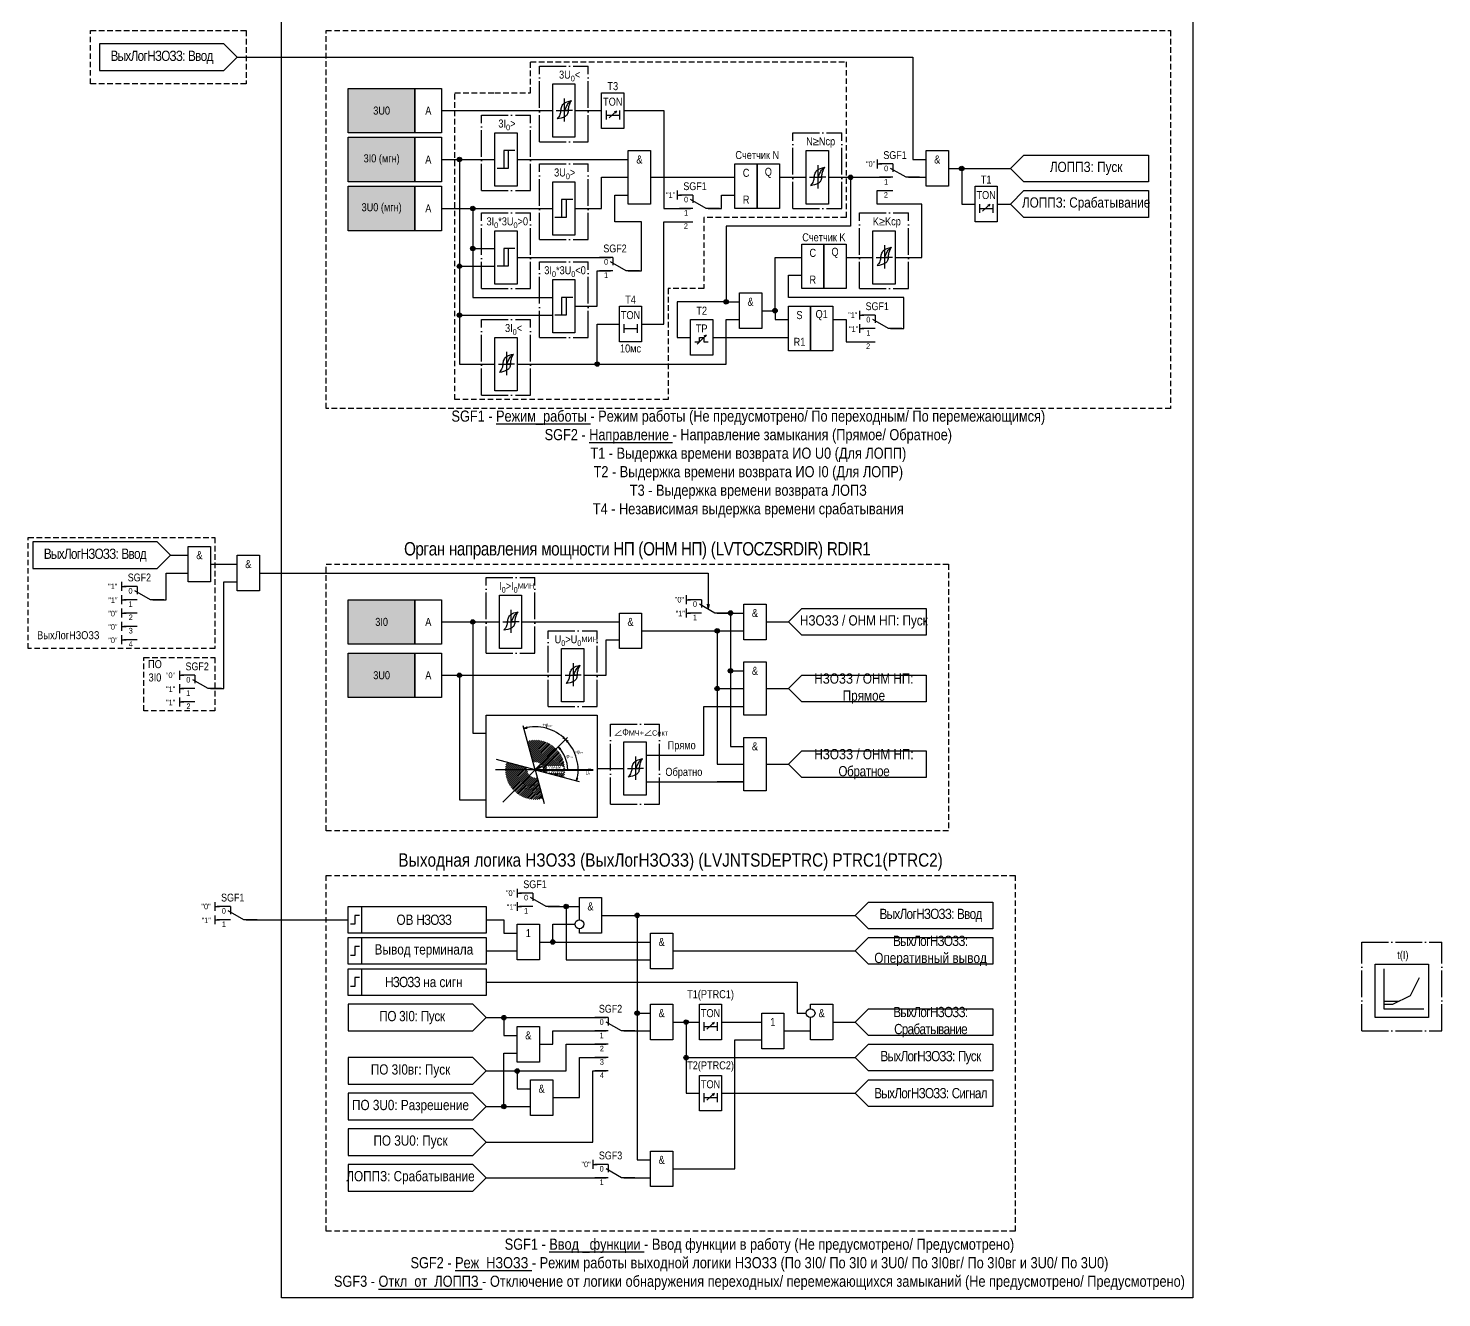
# Model space of a CAD drawing. Header units: millimetres. Extents: x -57 to 1465, y 0 to 506.
# Drawn here: x -57 to 261, y 0 to 285.5 of the extents above; entities that cross this region are included whole.
import ezdxf
from ezdxf.enums import TextEntityAlignment as Align

# ---------------------------------------------------------------- set-up
doc = ezdxf.new("R2010")
doc.units = ezdxf.units.MM
doc.linetypes.add('ACAD_ISO04W100', pattern=[30, 24, -3, 0, -3])
doc.linetypes.add('штриховая2', pattern=[0.375, 0.25, -0.125])
doc.layers.add('TEXT', color=7, linetype='Continuous', lineweight=25)
doc.layers.add('Основная', color=7, linetype='Continuous')
doc.styles.add('1.8_Gost_RD', font='ARIALN.TTF', dxfattribs={"height": 1.8})
doc.styles.add('2.5_Gost_RD', font='ARIALN.TTF', dxfattribs={"height": 2.5})
doc.styles.add('3.5_Gost_RD', font='ARIALN.TTF', dxfattribs={"height": 3.5})
doc.styles.add('5.0_Gost_RD', font='ARIALN.TTF', dxfattribs={"height": 5})
doc.styles.add('Вывод', font='ARIALN.TTF', dxfattribs={"height": 2.5})
doc.styles.add('Компонент', font='ARIALN.TTF', dxfattribs={"height": 3.5})

# ---------------------------------------------------------------- blocks, each defined once
blk = doc.blocks.new('*U94')
at = {"layer": 'Основная', "linetype": 'ACAD_ISO04W100', "ltscale": 0.25}
for p, q in [((0, 0), (11, 0)), ((0, -17), (0, 0)), ((11, -17), (11, 0)), ((0, -17), (11, -17))]:
    blk.add_line(p, q, dxfattribs=at)
at = {"layer": 'Основная', "style": 'Компонент'}
blk.add_attdef('ОУ', text='', height=3.5, dxfattribs=at).set_placement((11, 0), align=Align.MIDDLE_CENTER)
blk = doc.blocks.new('Точка')
at = {"ltscale": 100}
h = blk.add_hatch(color=256, dxfattribs=at)
h.dxf.hatch_style = 1
edge = h.paths.add_edge_path()
edge.add_arc((0, 0), 0.5, 0, 360)
blk.add_circle((0, 0), 0.5, dxfattribs=at)
blk = doc.blocks.new('*U71')
at = {"layer": 'Основная', "linetype": 'ACAD_ISO04W100', "ltscale": 0.25}
for p, q in [((0, 0), (11, 0)), ((0, -18), (0, 0)), ((11, -18), (11, 0)), ((0, -18), (11, -18))]:
    blk.add_line(p, q, dxfattribs=at)
at = {"layer": 'Основная', "style": 'Компонент'}
blk.add_attdef('ОУ', text='', height=3.5, dxfattribs=at).set_placement((11, 0), align=Align.MIDDLE_CENTER)
blk = doc.blocks.new('*U81')
at = {"layer": 'Основная', "color": 0}
blk.add_line((0, 0), (7, 4), dxfattribs=at)
at = {"layer": 'Основная', "ltscale": 0.35}
blk.add_line((6, 6), (6, 2.5), dxfattribs=at)
blk = doc.blocks.new('*U92')
at = {"layer": 'Основная', "color": 0}
for p, q in [((-3, 6), (-9, 6)), ((-3, 0), (-9, 0)), ((9, 0), (3, 0))]:
    blk.add_line(p, q, dxfattribs=at)
at = {"layer": 'Основная', "ltscale": 0.25, "xscale": -1}
blk.add_blockref('*U81', (3, 0), dxfattribs=at)
at = {"layer": 'Основная'}
for tag, height, style, p in [('В1', 2.5, 'Вывод', (-13, 6)), ('ОУ', 3.5, 'Компонент', (-2, 10)), ('В2', 2.5, 'Вывод', (-6, 4)), ('В3', 2.5, 'Вывод', (-6, -2))]:
    blk.add_attdef(tag, text='', height=height, dxfattribs=dict(at, style=style)).set_placement(p, align=Align.MIDDLE_CENTER)
blk = doc.blocks.new('*U83')
at = {"layer": 'Основная', "color": 0}
for p, q in [((-3, 6), (-9, 6)), ((-3, 0), (-9, 0)), ((9, 0), (3, 0))]:
    blk.add_line(p, q, dxfattribs=at)
at = {"layer": 'Основная', "ltscale": 0.25, "xscale": -1}
blk.add_blockref('*U81', (3, 0), dxfattribs=at)
at = {"layer": 'Основная'}
for tag, height, style, p in [('В1', 2.5, 'Вывод', (-14, 6)), ('ОУ', 3.5, 'Компонент', (-2, 10)), ('В2', 2.5, 'Вывод', (-6, 4)), ('В3', 2.5, 'Вывод', (-6, -2))]:
    blk.add_attdef(tag, text='', height=height, dxfattribs=dict(at, style=style)).set_placement(p, align=Align.MIDDLE_CENTER)
blk = doc.blocks.new('*U96')
at = {"layer": 'Основная', "linetype": 'ACAD_ISO04W100', "ltscale": 0.25}
for p, q in [((0, 0), (18, 0)), ((0, -20), (0, 0)), ((18, -20), (18, 0)), ((0, -20), (18, -20))]:
    blk.add_line(p, q, dxfattribs=at)
at = {"layer": 'Основная', "style": 'Компонент'}
blk.add_attdef('ОУ', text='', height=3.5, dxfattribs=at).set_placement((18, 0), align=Align.MIDDLE_CENTER)

msp = doc.modelspace()

# ---------------------------------------------------------------- hatches: boundary and pattern name
at = {"ltscale": 100, "true_color": 0xf7941d}
h = msp.add_hatch(color=30, dxfattribs=at)
h.dxf.hatch_style = 1
h.paths.add_polyline_path([(15, 272), (30, 272), (30, 262), (15, 262)])
h = msp.add_hatch(color=30, dxfattribs=at)
h.dxf.hatch_style = 1
h.paths.add_polyline_path([(15, 261), (30, 261), (30, 251), (15, 251)])
h = msp.add_hatch(color=30, dxfattribs=at)
h.dxf.hatch_style = 1
h.paths.add_polyline_path([(15, 250), (30, 250), (30, 240), (15, 240)])
h = msp.add_hatch(color=30, dxfattribs=at)
h.dxf.hatch_style = 1
h.paths.add_polyline_path([(15, 157), (30, 157), (30, 147), (15, 147)])
h = msp.add_hatch(color=30, dxfattribs=at)
h.dxf.hatch_style = 1
h.paths.add_polyline_path([(15, 145), (30, 145), (30, 135), (15, 135)])
at = {"ltscale": 100}
h = msp.add_hatch(color=256, dxfattribs=at)
h.dxf.hatch_style = 1
h.paths.add_polyline_path([(54.5257, 128.0776), (55.2267, 128.1181, -0.30517304), (55.1188, 128.2178)])
h.paths.add_polyline_path([(54.5257, 128.0776), (55.1188, 128.2178, -0.30517304), (55.1706, 128.3554)])
h = msp.add_hatch(dxfattribs=at)
h.set_pattern_fill('ANSI31', color=256, scale=0.1)
h.set_pattern_definition([(45, (-194.7705, 197.0334), (-0.2245064, 0.2245064), [])])
h.paths.add_polyline_path([(55.2996, 125.1895), (56.5728, 120.4379, -0.49314543), (58.7941, 118.7334, -0.06554346), (58.734, 118.2767), (63.4856, 117.0035, 0.06554346), (63.7134, 118.7334, 0.49314543)])
h.paths.add_polyline_path([(58.9777, 120.5367), (60.0036, 120.5367), (60.0036, 119.5951), (58.9777, 119.5951)], flags=0)
h.paths.add_polyline_path([(60.8933, 122.2001), (61.5109, 122.2001), (61.5109, 121.1853), (60.8933, 121.1853)], flags=0)
h.paths.add_polyline_path([(59.7, 119.5323), (63.3952, 119.5323), (63.3952, 118.0677), (59.7, 118.0677)], flags=16)
h.paths.add_polyline_path([(55.2649, 118.7334, -0.06554346), (55.325, 119.1901), (50.5734, 120.4633, 0.06554346), (50.3456, 118.7334, 0.49314543), (58.7594, 112.2773), (57.4862, 117.0289, -0.49314543)])
h.paths.add_polyline_path([(53.8314, 115.7373), (57.4999, 115.7373), (57.4999, 114.1043), (53.8314, 114.1043)], flags=0)
h.paths.add_polyline_path([(58.8606, 119.3071), (60.0867, 119.3071), (60.0867, 120.8226), (58.8606, 120.8226)], flags=24)
h.paths.add_polyline_path([(59.6168, 117.8689), (63.3607, 117.8689), (63.3607, 119.7432), (59.6168, 119.7432)], flags=25)
h.paths.add_polyline_path([(60.7993, 120.9732), (61.5724, 120.9732), (61.5724, 122.4887), (60.7993, 122.4887)], flags=24)
h.paths.add_polyline_path([(53.7813, 114.0079), (57.5252, 114.0079), (57.5252, 115.8822), (53.7813, 115.8822)], flags=24)
h = msp.add_hatch(color=256, dxfattribs=at)
h.dxf.hatch_style = 1
h.paths.add_polyline_path([(63.8699, 125.5738), (63.4519, 126.138, -0.30517304), (63.4276, 125.9931)])
h.paths.add_polyline_path([(63.8699, 125.5738), (63.4276, 125.9931, -0.30517304), (63.2842, 125.961)])
h = msp.add_hatch(color=256, dxfattribs=at)
h.dxf.hatch_style = 1
h.paths.add_polyline_path([(63.8699, 125.5738), (64.2549, 124.9867, -0.30517304), (64.2875, 125.13)])
h.paths.add_polyline_path([(63.8699, 125.5738), (64.2875, 125.13, -0.30517304), (64.4325, 125.1538)])
h = msp.add_hatch(color=256, dxfattribs=at)
h.dxf.hatch_style = 1
h.paths.add_polyline_path([(60.6357, 122.3397), (59.7736, 121.7359, -0.30517304), (59.9898, 121.6937)])
h.paths.add_polyline_path([(60.6357, 122.3397), (59.9898, 121.6937, -0.30517304), (60.032, 121.4775)])
h = msp.add_hatch(color=256, dxfattribs=at)
h.dxf.hatch_style = 1
h.paths.add_polyline_path([(62.2178, 123.9217), (62.5955, 123.3298, -0.30517304), (62.6298, 123.4727)])
h.paths.add_polyline_path([(62.2178, 123.9217), (62.6298, 123.4727, -0.30517304), (62.7751, 123.4947)])
h = msp.add_hatch(color=256, dxfattribs=at)
h.dxf.hatch_style = 1
h.paths.add_polyline_path([(58.6182, 119.5014), (58.0474, 119.0926, 0.30517304), (58.0687, 119.238)])
h.paths.add_polyline_path([(58.6182, 119.5014), (58.0687, 119.238, 0.30517304), (57.942, 119.3125)])
h = msp.add_hatch(color=256, dxfattribs=at)
h.dxf.hatch_style = 1
h.paths.add_polyline_path([(70.0859, 118.7334), (69.0494, 118.9162, -0.30517304), (69.1724, 118.7334)])
h.paths.add_polyline_path([(70.0859, 118.7334), (69.1724, 118.7334, -0.30517304), (69.0494, 118.5506)])
h = msp.add_hatch(color=256, dxfattribs=at)
h.dxf.hatch_style = 1
h.paths.add_polyline_path([(66.3737, 116.2296), (66.6518, 116.8744, -0.30517304), (66.5142, 116.8226)])
h.paths.add_polyline_path([(66.3737, 116.2296), (66.5142, 116.8226, -0.30517304), (66.4145, 116.9306)])

# ---------------------------------------------------------------- linework, layer by layer
for p, q in [((63.6, 269.72), (63.6, 264.52)), ((120.6, 254.72), (120.6, 249.52)), ((135.6, 236.72), (135.6, 231.52)), ((50.6, 212.72), (50.6, 207.52)), ((51.6, 154.72), (51.6, 149.52)), ((65.6, 142.72), (65.6, 137.52)), ((79.6, 121.72), (79.6, 116.52))]:
    msp.add_line(p, q)
at = {"color": 7, "ltscale": 100}
for p, q in [((61.7865, 267.0009), (63.6014, 267.0009)), ((62.8108, 267), (64.491, 267)), ((65.4163, 267.0028), (63.6014, 267.0009)), ((73.6716, 265.4146), (75.3426, 266.9005)), ((75.3426, 266.9005), (74.8206, 266.6777)), ((75.3426, 266.9005), (75.0758, 266.4341)), ((118.7865, 252.0009), (120.6014, 252.0009)), ((119.8108, 252), (121.491, 252)), ((122.4163, 252.0028), (120.6014, 252.0009)), ((157.6716, 244.4146), (159.3426, 245.9005)), ((159.3426, 245.9005), (158.8206, 245.6777)), ((159.3426, 245.9005), (159.0758, 245.4341)), ((133.7865, 234.0009), (135.6014, 234.0009)), ((134.8108, 234), (136.491, 234)), ((137.4163, 234.0028), (135.6014, 234.0009)), ((48.7865, 210.0009), (50.6014, 210.0009)), ((49.8108, 210), (51.491, 210)), ((52.4163, 210.0028), (50.6014, 210.0009)), ((49.7865, 152.0009), (51.6014, 152.0009)), ((50.8108, 152), (52.491, 152)), ((53.4163, 152.0028), (51.6014, 152.0009)), ((63.7865, 140.0009), (65.6014, 140.0009)), ((64.8108, 140), (66.491, 140)), ((67.4163, 140.0028), (65.6014, 140.0009)), ((77.7865, 119.0009), (79.6014, 119.0009)), ((78.8108, 119), (80.491, 119)), ((81.4163, 119.0028), (79.6014, 119.0009)), ((95.6716, 60.4146), (97.3426, 61.9005)), ((97.3426, 61.9005), (96.8206, 61.6777)), ((97.3426, 61.9005), (97.0758, 61.4341)), ((95.6716, 44.4146), (97.3426, 45.9005)), ((97.3426, 45.9005), (96.8206, 45.6777)), ((97.3426, 45.9005), (97.0758, 45.4341))]:
    msp.add_line(p, q, dxfattribs=at)
at = {"ltscale": 100}
for p, q in [((134, 256), (134, 254)), ((134, 255), (135, 255)), ((89, 249), (89, 247)), ((134.5, 249), (137.5, 249)), ((89, 248), (90, 248)), ((89.5, 242), (92.5, 242)), ((130, 222), (130, 220)), ((130, 221), (131, 221)), ((93.5, 214.5), (95.5, 216.5)), ((95.5, 216.5), (94.9915, 216.2478)), ((95.5, 216.5), (95.2602, 216.0192)), ((130, 219), (130, 217)), ((130, 218), (131, 218)), ((130.5, 215), (133.5, 215)), ((91, 158), (91, 156)), ((91, 157), (92, 157)), ((91, 155), (91, 153)), ((91, 154), (92, 154)), ((81, 150), (104, 150)), ((98, 150), (98, 120)), ((109, 152), (114, 152)), ((98, 137), (104, 137)), ((109, 137), (114, 137)), ((57.0295, 118.7334), (54.3708, 128.6557)), ((54.5257, 128.0776), (55.1706, 128.3554)), ((54.5257, 128.0776), (55.2267, 128.1181)), ((57.0295, 118.7334), (64.2931, 125.997)), ((63.8699, 125.5738), (63.2842, 125.961)), ((63.8699, 125.5738), (63.4519, 126.138)), ((63.8699, 125.5738), (64.4325, 125.1538)), ((63.8699, 125.5738), (64.2549, 124.9867)), ((57.0295, 118.7334), (48.3404, 121.0616)), ((60.6357, 122.3397), (59.7736, 121.7359)), ((60.6357, 122.3397), (60.032, 121.4775)), ((62.2178, 123.9217), (62.7751, 123.4947)), ((62.2178, 123.9217), (62.5955, 123.3298)), ((57.0295, 118.7334), (48.1295, 118.7334)), ((57.0295, 118.7334), (49.7659, 111.4698)), ((57.0295, 118.7334), (58.6182, 119.5014)), ((57.0295, 118.7334), (66.9518, 116.0747)), ((57.0295, 118.7334), (59.0533, 111.1805)), ((58.6182, 119.5014), (57.942, 119.3125)), ((58.6182, 119.5014), (58.0474, 119.0926)), ((70.0859, 118.7334), (69.0494, 118.9162)), ((70.0859, 118.7334), (69.0494, 118.5506)), ((98, 120), (104, 120)), ((109, 120), (114, 120)), ((66.3737, 116.2296), (66.4145, 116.9306)), ((66.3737, 116.2296), (66.6518, 116.8744)), ((53, 92), (53, 90)), ((53, 91), (54, 91)), ((53, 89), (53, 87)), ((53, 88), (54, 88)), ((88, 78), (129, 78)), ((73.5, 57), (70.5, 57)), ((73.5, 54), (70.5, 54)), ((73.5, 51), (70.5, 51)), ((70, 31), (70, 29)), ((70, 30), (71, 30)), ((77, 27), (83, 27))]:
    msp.add_line(p, q, dxfattribs=at)
at = {"color": 6, "ltscale": 100}
for p, q in [((-36, 161), (-36, 159)), ((-36, 160), (-35, 160)), ((-36, 158), (-36, 156)), ((-36, 157), (-35, 157)), ((-36, 155), (-36, 153)), ((-36, 154), (-35, 154)), ((-32.5, 154), (-35.5, 154)), ((-36, 152), (-36, 150)), ((-36, 151), (-35, 151)), ((-32.5, 151), (-35.5, 151)), ((-36, 149), (-36, 147)), ((-36, 148), (-35, 148)), ((-32.5, 148), (-35.5, 148)), ((-23, 141), (-23, 139)), ((-23, 140), (-22, 140)), ((-23, 138), (-23, 136)), ((-23, 137), (-22, 137)), ((-23, 135), (-23, 133)), ((-23, 134), (-22, 134)), ((-19.5, 134), (-22.5, 134)), ((-15, 89), (-15, 87)), ((-15, 88), (-14, 88)), ((-15, 86), (-15, 84)), ((-15, 85), (-14, 85))]:
    msp.add_line(p, q, dxfattribs=at)
at = {"lineweight": 40, "ltscale": 100}
for p, q in [((57.0295, 118.7334), (60.6357, 122.3397)), ((57, 118.7334), (70.0859, 118.7334))]:
    msp.add_line(p, q, dxfattribs=at)
at = {"color": 3, "ltscale": 100}
msp.add_lwpolyline([(0, 485), (205, 485), (205, 0), (0, 0)], close=True, dxfattribs=at)
at = {"color": 6, "linetype": 'штриховая2', "ltscale": 5}
for points in [[(-43, 285), (-8, 285), (-8, 273), (-43, 273)], [(-57, 171), (-15, 171), (-15, 146), (-57, 146)], [(-31, 144), (-15, 144), (-15, 132), (-31, 132)]]:
    msp.add_lwpolyline(points, close=True, dxfattribs=at)
at = {"color": 3, "linetype": 'штриховая2', "ltscale": 5}
msp.add_lwpolyline([(10, 285), (200, 285), (200, 200), (10, 200)], close=True, dxfattribs=at)
at = {"color": 6, "ltscale": 100}
for points in [[(-10, 279), (-13, 282), (-41, 282), (-41, 276), (-13, 276), (-10, 279)], [(-10, 279), (142, 279), (142, 256), (145, 256)], [(-25, 167), (-28, 170), (-56, 170), (-56, 164), (-28, 164), (-25, 167)], [(-25, 167), (-21, 167)], [(-29, 157), (-26, 157), (-26, 163), (-21, 163)], [(-16, 165), (-10, 165)], [(-5, 163), (96, 163), (96, 154.8571)], [(-16, 137), (-13, 137), (-13, 161), (-10, 161)], [(95.7241, 156), (96, 154.8571), (96.2759, 156)], [(-8, 85), (15, 85)]]:
    msp.add_lwpolyline(points, dxfattribs=at)
at = {"color": 251, "linetype": 'штриховая2', "ltscale": 5, "true_color": 0x58595b}
msp.add_lwpolyline([(48, 271), (56, 271), (56, 278), (127, 278), (127, 243), (95, 243), (95, 227), (87, 227), (87, 202), (39, 202), (39, 271), (48, 271)], dxfattribs=at)
at = {"ltscale": 100}
for points in [[(15, 272), (30, 272), (30, 262), (15, 262)], [(30, 272), (36, 272), (36, 262), (30, 262)], [(61, 273), (66, 273), (66, 261), (61, 261)], [(72, 271), (77, 271), (77, 263), (72, 263)], [(15, 261), (30, 261), (30, 251), (15, 251)], [(30, 261), (36, 261), (36, 251), (30, 251)], [(48, 262), (53, 262), (53, 250), (48, 250)], [(78, 258), (83, 258), (83, 246), (78, 246)], [(118, 258), (123, 258), (123, 246), (118, 246)], [(145, 258), (150, 258), (150, 250), (145, 250)], [(102, 255), (107, 255), (107, 245), (102, 245)], [(107, 255), (112, 255), (112, 245), (107, 245)], [(15, 250), (30, 250), (30, 240), (15, 240)], [(30, 250), (36, 250), (36, 240), (30, 240)], [(61, 251), (66, 251), (66, 239), (61, 239)], [(156, 250), (161, 250), (161, 242), (156, 242)], [(48, 240), (53, 240), (53, 228), (48, 228)], [(133, 240), (138, 240), (138, 228), (133, 228)], [(117, 237), (122, 237), (122, 227), (117, 227)], [(122, 237), (127, 237), (127, 227), (122, 227)], [(61, 229), (66, 229), (66, 217), (61, 217)], [(103, 226), (108, 226), (108, 218), (103, 218)], [(76, 223), (81, 223), (81, 215), (76, 215)], [(114, 223), (119, 223), (119, 213), (114, 213)], [(119, 223), (124, 223), (124, 213), (119, 213)], [(92, 220), (97, 220), (97, 212), (92, 212)], [(48, 216), (53, 216), (53, 204), (48, 204)], [(15, 157), (30, 157), (30, 147), (15, 147)], [(30, 157), (36, 157), (36, 147), (30, 147)], [(49, 158), (54, 158), (54, 146), (49, 146)], [(104, 156), (109, 156), (109, 148), (104, 148)], [(76, 154), (81, 154), (81, 146), (76, 146)], [(15, 145), (30, 145), (30, 135), (15, 135)], [(30, 145), (36, 145), (36, 135), (30, 135)], [(63, 146), (68, 146), (68, 134), (63, 134)], [(104, 143), (109, 143), (109, 131), (104, 131)], [(46, 131), (71, 131), (71, 108), (46, 108)], [(77, 125), (82, 125), (82, 113), (77, 113)], [(104, 126), (109, 126), (109, 114), (104, 114)], [(15, 88), (18, 88), (18, 82), (15, 82)], [(15, 88), (46, 88), (46, 82), (15, 82)], [(53, 84), (58, 84), (58, 76), (53, 76)], [(15, 81), (46, 81), (46, 75), (15, 75)], [(15, 81), (18, 81), (18, 75), (15, 75)], [(83, 82), (88, 82), (88, 74), (83, 74)], [(15, 74), (46, 74), (46, 68), (15, 68)], [(15, 74), (18, 74), (18, 68), (15, 68)], [(83, 66), (88, 66), (88, 58), (83, 58)], [(94, 66), (99, 66), (99, 58), (94, 58)], [(108, 64), (113, 64), (113, 56), (108, 56)], [(53, 61), (58, 61), (58, 53), (53, 53)], [(56, 49), (61, 49), (61, 41), (56, 41)], [(94, 50), (99, 50), (99, 42), (94, 42)], [(83, 33), (88, 33), (88, 25), (83, 25)]]:
    msp.add_lwpolyline(points, close=True, dxfattribs=at)
for points in [[(36, 267), (61, 267)], [(66, 267), (72, 267)], [(73, 267), (73, 265)], [(73, 266), (76, 266)], [(76, 267), (76, 265)], [(77, 267), (86, 267), (86, 245), (92, 245)], [(52.5, 258), (50, 258), (50, 254), (48.5, 254)], [(52.5, 258), (51, 258), (51, 254), (48.5, 254)], [(36, 256), (48, 256)], [(36, 256), (40, 256), (40, 232), (48, 232)], [(36, 256), (40, 256), (40, 221), (61, 221)], [(36, 256), (40, 256), (40, 210), (48, 210)], [(53, 256), (78, 256)], [(164, 254), (167, 257), (195, 257), (195, 251), (167, 251), (164, 254)], [(66, 245), (72, 245), (72, 252), (78, 252)], [(83, 252), (102, 252)], [(123, 252), (128, 252), (128, 241), (100, 241), (100, 224), (89, 224), (89, 216), (92, 216)], [(123, 252), (128, 252), (128, 241), (100, 241), (100, 224), (103, 224)], [(112, 252), (118, 252)], [(123, 252), (137, 252)], [(141, 252), (145, 252)], [(150, 254), (164, 254)], [(150, 254), (153, 254), (153, 246), (156, 246)], [(138, 234), (144, 234), (144, 246), (134, 246), (134, 249), (137, 249)], [(164, 246), (167, 249), (195, 249), (195, 243), (167, 243), (164, 246)], [(36, 245), (61, 245)], [(36, 245), (43, 245), (43, 236), (48, 236)], [(36, 245), (43, 245), (43, 225), (61, 225)], [(65.5, 247), (63, 247), (63, 243), (61.5, 243)], [(65.5, 247), (64, 247), (64, 243), (61.5, 243)], [(78, 231), (81, 231), (81, 242), (75, 242), (75, 248), (78, 248)], [(96, 245), (99, 245), (99, 248), (102, 248)], [(157, 246), (157, 244)], [(157, 245), (160, 245)], [(160, 246), (160, 244)], [(161, 246), (164, 246)], [(81, 219), (86, 219), (86, 242), (92, 242)], [(52.5, 236), (50, 236), (50, 232), (48.5, 232)], [(52.5, 236), (51, 236), (51, 232), (48.5, 232)], [(53, 234), (74, 234)], [(108, 222), (111, 222), (111, 234), (117, 234)], [(127, 234), (133, 234)], [(66, 223), (71, 223), (71, 231), (74, 231)], [(137, 218), (140, 218), (140, 225), (114, 225), (114, 230), (117, 230)], [(65.5, 225), (63, 225), (63, 221), (61.5, 221)], [(65.5, 225), (64, 225), (64, 221), (61.5, 221)], [(53, 210), (100, 210), (100, 220), (103, 220)], [(108, 222), (111, 222), (111, 220), (114, 220)], [(124, 220), (127, 220), (127, 215), (133, 215)], [(53, 210), (71, 210), (71, 219), (76, 219)], [(77, 219), (77, 217)], [(77, 218), (80, 218)], [(80, 219), (80, 217)], [(97, 216), (114, 216)], [(98, 154), (104, 154)], [(98, 154), (101, 154), (101, 141), (104, 141)], [(98, 154), (101, 154), (101, 124), (104, 124)], [(114, 152), (117, 155), (145, 155), (145, 149), (117, 149), (114, 152)], [(36, 152), (49, 152)], [(36, 152), (43, 152), (43, 127), (46, 127)], [(54, 152), (76, 152)], [(68, 140), (73, 140), (73, 148), (76, 148)], [(36, 140), (63, 140)], [(36, 140), (40, 140), (40, 112), (46, 112)], [(114, 137), (117, 140), (145, 140), (145, 134), (117, 134), (114, 137)], [(82, 122), (95, 122), (95, 133), (104, 133)], [(114, 120), (117, 123), (145, 123), (145, 117), (117, 117), (114, 120)], [(71, 119), (77, 119)], [(82, 116), (104, 116), (98, 116)], [(67, 85), (67, 90), (72, 90), (72, 82), (67, 82), (67, 83)], [(60, 88), (67, 88)], [(60, 88), (64, 88), (64, 76), (83, 76)], [(72, 86), (129, 86)], [(72, 86), (80, 86), (80, 31), (83, 31)], [(72, 86), (80, 86), (80, 64), (83, 64)], [(129, 86), (132, 89), (160, 89), (160, 83), (132, 83), (129, 86)], [(46, 85), (50, 85), (50, 82), (53, 82)], [(58, 80), (61, 80), (61, 84), (66, 84)], [(58, 80), (83, 80)], [(129, 78), (132, 81), (160, 81), (160, 75), (132, 75), (129, 78)], [(46, 78), (53, 78)], [(248, 74), (248, 65)], [(46, 71), (116, 71), (116, 64), (118, 64)], [(248, 66), (250, 66), (254, 68), (256, 72)], [(46, 63), (43, 66), (15, 66), (15, 60), (43, 60), (46, 63)], [(119, 65), (119, 66), (124, 66), (124, 58), (119, 58), (119, 63)], [(129, 62), (132, 65), (160, 65), (160, 59), (132, 59), (129, 62)], [(248, 66.6936), (251.3873, 66.6936)], [(248, 65), (257, 65)], [(46, 63), (73, 63)], [(46, 63), (50, 63), (50, 59), (53, 59)], [(88, 62), (94, 62)], [(88, 62), (91, 62), (91, 54), (129, 54)], [(88, 62), (91, 62), (91, 46), (94, 46)], [(95, 62), (95, 60)], [(95, 61), (98, 61)], [(98, 62), (98, 60)], [(99, 62), (108, 62)], [(124, 62), (129, 62)], [(58, 57), (61, 57), (61, 60), (73, 60)], [(77, 60), (83, 60)], [(88, 29), (102, 29), (102, 58), (108, 58)], [(113, 60), (119, 60)], [(46, 51), (64, 51), (64, 57), (73, 57)], [(46, 43), (50, 43), (50, 55), (53, 55)], [(129, 54), (132, 57), (160, 57), (160, 51), (132, 51), (129, 54)], [(46, 51), (43, 54), (15, 54), (15, 48), (43, 48), (46, 51)], [(46, 51), (53, 51), (53, 47), (56, 47)], [(46, 35), (70, 35), (70, 51), (73, 51)], [(61, 45), (67, 45), (67, 54), (73, 54)], [(129, 46), (132, 49), (160, 49), (160, 43), (132, 43), (129, 46)], [(46, 43), (43, 46), (15, 46), (15, 40), (43, 40), (46, 43)], [(95, 46), (95, 44)], [(95, 45), (98, 45)], [(98, 46), (98, 44)], [(99, 46), (129, 46)], [(46, 43), (56, 43)], [(46, 35), (43, 38), (15, 38), (15, 32), (43, 32), (46, 35)], [(46, 27), (43, 30), (15, 30), (15, 24), (43, 24), (46, 27)], [(46, 27), (73, 27)]]:
    msp.add_lwpolyline(points, dxfattribs=at)
at = {"color": 7, "ltscale": 100}
msp.add_lwpolyline([(93, 215), (94, 215), (94, 216), (95, 216), (95, 215), (96, 215)], dxfattribs=at)
at = {"color": 6, "ltscale": 100}
for points in [[(-21, 169), (-16, 169), (-16, 161), (-21, 161)], [(-10, 167), (-5, 167), (-5, 159), (-10, 159)]]:
    msp.add_lwpolyline(points, close=True, dxfattribs=at)
at = {"color": 7, "linetype": 'штриховая2', "ltscale": 5}
for points in [[(10, 165), (150, 165), (150, 105), (10, 105)], [(10, 95), (165, 95), (165, 15), (10, 15)]]:
    msp.add_lwpolyline(points, close=True, dxfattribs=at)
at = {"lineweight": 30, "ltscale": 100}
for points in [[(17.5, 86), (16.5, 86), (16.5, 84), (15.5, 84)], [(17.5, 79), (16.5, 79), (16.5, 77), (15.5, 77)], [(17.5, 72), (16.5, 72), (16.5, 70), (15.5, 70)]]:
    msp.add_lwpolyline(points, dxfattribs=at)
msp.add_circle((67, 84), 1)
at = {"ltscale": 100}
msp.add_circle((119, 64), 1, dxfattribs=at)
for centre, radius, start, end in [((57.0295, 118.7334), 9.6738, 345, 105), ((55.2469, 128.2481), 0.1316, 125.419256, 261.185463), ((63.3321, 126.0836), 0.1316, 248.652429, 24.418636), ((64.3777, 125.0341), 0.1316, 65.368542, 201.134749), ((59.8503, 121.5542), 0.1973, 337.116896, 112.883104), ((57.0295, 118.7334), 7.3374, 0, 45), ((62.7188, 123.3757), 0.1316, 64.653755, 200.419963), ((57.95, 119.1812), 0.1316, 317.723184, 93.489392), ((68.9751, 118.7334), 0.1973, 292.116896, 67.883104), ((66.5445, 116.9507), 0.1316, 188.788138, 324.554345)]:
    msp.add_arc(centre, radius, start, end, dxfattribs=at)
for points in [[(62.8, 266.92), (62.9527, 267.7081), (63.4415, 268.5439), (65.2, 269.257)], [(63.6014, 267.0009), (64, 267.72), (64.4669, 268.5973), (65.2, 269.257)], [(64.4795, 266.92), (64.6, 267.7081), (64.8118, 268.5439), (65.2, 269.257)], [(62.8, 266.92), (62.6, 266.1319), (62, 265.12)], [(64.4795, 266.92), (64.2473, 266.1319), (63.7586, 265.6696), (62, 265.12)], [(119.8, 251.92), (119.6, 251.1319), (119, 250.12)], [(121.4795, 251.92), (121.2473, 251.1319), (120.7586, 250.6696), (119, 250.12)], [(119.8, 251.92), (119.9527, 252.7081), (120.4415, 253.5439), (122.2, 254.257)], [(120.6014, 252.0009), (121, 252.72), (121.4669, 253.5973), (122.2, 254.257)], [(121.4795, 251.92), (121.6, 252.7081), (121.8118, 253.5439), (122.2, 254.257)], [(134.8, 233.92), (134.9527, 234.7081), (135.4415, 235.5439), (137.2, 236.257)], [(135.6014, 234.0009), (136, 234.72), (136.4669, 235.5973), (137.2, 236.257)], [(136.4795, 233.92), (136.6, 234.7081), (136.8118, 235.5439), (137.2, 236.257)], [(134.8, 233.92), (134.6, 233.1319), (134, 232.12)], [(136.4795, 233.92), (136.2473, 233.1319), (135.7586, 232.6696), (134, 232.12)], [(49.8, 209.92), (49.6, 209.1319), (49, 208.12)], [(51.4795, 209.92), (51.2473, 209.1319), (50.7586, 208.6696), (49, 208.12)], [(49.8, 209.92), (49.9527, 210.7081), (50.4415, 211.5439), (52.2, 212.257)], [(50.6014, 210.0009), (51, 210.72), (51.4669, 211.5973), (52.2, 212.257)], [(51.4795, 209.92), (51.6, 210.7081), (51.8118, 211.5439), (52.2, 212.257)], [(50.8, 151.92), (50.9527, 152.7081), (51.4415, 153.5439), (53.2, 154.257)], [(51.6014, 152.0009), (52, 152.72), (52.4669, 153.5973), (53.2, 154.257)], [(52.4795, 151.92), (52.6, 152.7081), (52.8118, 153.5439), (53.2, 154.257)], [(50.8, 151.92), (50.6, 151.1319), (50, 150.12)], [(52.4795, 151.92), (52.2473, 151.1319), (51.7586, 150.6696), (50, 150.12)], [(64.8, 139.92), (64.6, 139.1319), (64, 138.12)], [(66.4795, 139.92), (66.2473, 139.1319), (65.7586, 138.6696), (64, 138.12)], [(64.8, 139.92), (64.9527, 140.7081), (65.4415, 141.5439), (67.2, 142.257)], [(65.6014, 140.0009), (66, 140.72), (66.4669, 141.5973), (67.2, 142.257)], [(66.4795, 139.92), (66.6, 140.7081), (66.8118, 141.5439), (67.2, 142.257)], [(78.8, 118.92), (78.9527, 119.7081), (79.4415, 120.5439), (81.2, 121.257)], [(79.6014, 119.0009), (80, 119.72), (80.4669, 120.5973), (81.2, 121.257)], [(80.4795, 118.92), (80.6, 119.7081), (80.8118, 120.5439), (81.2, 121.257)], [(78.8, 118.92), (78.6, 118.1319), (78, 117.12)], [(80.4795, 118.92), (80.2473, 118.1319), (79.7586, 117.6696), (78, 117.12)]]:
    msp.add_spline(points, degree=3)
at = {"layer": 'Основная', "ltscale": 100}
for p, q in [((246, 73.5), (246, 75)), ((246, 75), (258, 75)), ((246, 66), (246, 74)), ((258, 75), (258, 69)), ((258, 69), (258, 63)), ((246, 63), (246, 66)), ((258, 63), (246, 63))]:
    msp.add_line(p, q, dxfattribs=at)

# ---------------------------------------------------------------- block references
at = {"color": 6, "ltscale": 100}
for p in [(40, 256), (153, 254), (128, 252), (43, 245), (43, 236), (40, 232), (100, 224), (40, 221), (111, 222), (71, 210), (101, 154), (101, 141)]:
    msp.add_blockref('Точка', p, dxfattribs=at)
at = {"ltscale": 100}
for p in [(43, 152), (98, 150), (40, 140), (98, 137), (64, 88), (80, 86), (61, 80), (80, 64), (50, 63), (91, 62), (91, 54), (53, 51), (50, 43)]:
    msp.add_blockref('Точка', p, dxfattribs=at)
at = {"layer": 'Основная', "ltscale": 0.25}
for name, p in [('*U94', (58, 277)), ('*U94', (45, 266)), ('*U94', (115, 262)), ('*U94', (58, 255)), ('*U94', (45, 244)), ('*U94', (130, 244)), ('*U94', (58, 233)), ('*U94', (45, 220)), ('*U94', (46, 162)), ('*U94', (60, 150)), ('*U71', (74, 129)), ('*U96', (243, 80))]:
    msp.add_blockref(name, p, dxfattribs=at)
at = {"layer": 'Основная', "ltscale": 0.25, "xscale": 0.5, "yscale": 0.5, "zscale": 0.5}
for p, values in [((139, 252), {'ОУ': 'SGF1', 'В1': '"0"', 'В2': '0', 'В3': '1'}), ((94, 245), {'ОУ': 'SGF1', 'В1': '"1"', 'В2': '0', 'В3': '1'}), ((135, 218), {'ОУ': 'SGF1', 'В1': '"1"', 'В2': '0', 'В3': '1'}), ((58, 88), {'ОУ': 'SGF1', 'В1': '"0"', 'В2': '0', 'В3': '1'}), ((75, 27), {'ОУ': 'SGF3', 'В1': '"0"', 'В2': '0', 'В3': '1'})]:
    msp.add_blockref('*U92', p, dxfattribs=at).add_auto_attribs(values)
at = {"layer": 'Основная', "ltscale": 0.25}
ref = msp.add_blockref('*U92', (76, 231), dxfattribs=dict(at, xscale=0.5, yscale=0.5, zscale=0.5))
ref.add_attrib('ОУ', 'SGF2', dxfattribs={"height": 1.75, "style": 'Компонент'}).set_placement((75, 236), align=Align.MIDDLE_CENTER)
ref.add_attrib('В2', '0', dxfattribs={"height": 1.25, "style": 'Вывод'}).set_placement((73, 233), align=Align.MIDDLE_CENTER)
ref.add_attrib('В3', '1', dxfattribs={"height": 1.25, "style": 'Вывод'}).set_placement((73, 230), align=Align.MIDDLE_CENTER)
at = {"layer": 'Основная', "color": 6, "ltscale": 0.25, "xscale": 0.5, "yscale": 0.5, "zscale": 0.5}
for p, values in [((-31, 157), {'ОУ': 'SGF2', 'В1': '"1"', 'В2': '0', 'В3': '1'}), ((-18, 137), {'ОУ': 'SGF2', 'В1': '"0"', 'В2': '0', 'В3': '1'}), ((-10, 85), {'ОУ': 'SGF1', 'В1': '"0"', 'В2': '0', 'В3': '1'})]:
    msp.add_blockref('*U83', p, dxfattribs=at).add_auto_attribs(values)
at = {"layer": 'Основная', "ltscale": 0.25}
ref = msp.add_blockref('*U92', (96, 154), dxfattribs=dict(at, xscale=0.5, yscale=0.5, zscale=0.5))
ref.add_attrib('В1', '"0"', dxfattribs={"height": 1.25, "style": 'Вывод'}).set_placement((89.5, 157), align=Align.MIDDLE_CENTER)
ref.add_attrib('В2', '0', dxfattribs={"height": 1.25, "style": 'Вывод'}).set_placement((93, 156), align=Align.MIDDLE_CENTER)
ref.add_attrib('В3', '1', dxfattribs={"height": 1.25, "style": 'Вывод'}).set_placement((93, 153), align=Align.MIDDLE_CENTER)
ref = msp.add_blockref('*U83', (75, 60), dxfattribs=dict(at, xscale=0.5, yscale=0.5, zscale=0.5))
ref.add_attrib('ОУ', 'SGF2', dxfattribs={"height": 1.75, "style": 'Компонент'}).set_placement((74, 65), align=Align.MIDDLE_CENTER)
ref.add_attrib('В2', '0', dxfattribs={"height": 1.25, "style": 'Вывод'}).set_placement((72, 62), align=Align.MIDDLE_CENTER)
ref.add_attrib('В3', '1', dxfattribs={"height": 1.25, "style": 'Вывод'}).set_placement((72, 59), align=Align.MIDDLE_CENTER)

# ---------------------------------------------------------------- texts
at = {"color": 7, "ltscale": 100, "char_height": 1.8, "attachment_point": 1, "style": '1.8_Gost_RD'}
for s, width, insert in [('\\A1;\\pi1.4162;3U{\\H0.7x;\\S^ 0;}<', 8, (61, 276)), ('\\A1;\\pi3.76452;3I{\\H0.7x;\\S^ 0;}>', 11, (45, 265)), ('\\A1;N{\\A0;\\C256;≥Nср}', 8, (118, 261)), ('\\A1;\\pi3.30716;3U{\\H0.7x;\\S^ 0;}>', 11, (58, 254)), ('\\A1;\\pi1.09282;3I{\\H0.7x;\\S^ 0;}*3U{\\H0.7x;\\S^ 0;}>0', 11, (45, 243)), ('\\A1;K{\\A0;\\C256;≥Kср}', 8, (133, 243)), ('\\A1;\\pi1.09282;3I{\\H0.7x;\\S^ 0;}*3U{\\H0.7x;\\S^ 0;}<0', 11, (58, 232)), ('\\A1;\\pi2.26452;3I{\\H0.7x;\\S^ 0;}<', 8, (48, 219)), ('\\A1;\\pi2.35368; I{\\H0.7x;\\S^ 0;}>I{\\H0.7x;\\S^ 0;\\H0.95239x;МИН}', 11, (46, 161)), ('\\A1;\\pi1.4162;U{\\H0.7x;\\S^ 0;}>U{\\H0.7x;\\S^ 0;\\H0.95239x;МИН}', 12.594396, (60, 149)), ('\\pi0.83417;{\\fISOCPEUR|b0|i0|c204|p34;\\H0.66667x;∠\\fArial Narrow|b0|i0|c204|p34;\\H1.31249x;\\C256;Φ\\H0.76191x;\\C7;МЧ+\\fISOCPEUR|b0|i0|c204|p34;∠\\fArial Narrow|b0|i0|c204|p34;Сект}', 11, (74, 128))]:
    msp.add_mtext_dynamic_manual_height_columns(s, width=width, gutter_width=17.5, heights=[0], dxfattribs=dict(at, insert=insert))
at = {"color": 3, "ltscale": 100, "char_height": 1.8, "width": 5, "attachment_point": 5, "style": '2.5_Gost_RD'}
for s, insert in [('T3', (74.5, 272.5)), ('T1', (158.5, 251.5)), ('T4', (78.5, 224.5)), ('T2', (94.5, 222))]:
    msp.add_mtext(s, dxfattribs=dict(at, insert=insert))
at = {"ltscale": 100, "char_height": 1.8, "attachment_point": 5}
for s, insert, width, style in [('3U0', (22.5, 267), 15, '1.8_Gost_RD'), ('А', (33, 267), 6, '1.8_Gost_RD'), ('TON', (74.5, 269), 5, '2.5_Gost_RD'), ('3I0 (мгн)', (22.5, 256), 15, '1.8_Gost_RD'), ('А', (33, 256), 6, '1.8_Gost_RD'), ('&', (80.5, 256), 5, '2.5_Gost_RD'), ('&', (147.5, 256), 5, '2.5_Gost_RD'), ('C', (104.5, 253), 5, '2.5_Gost_RD'), ('Q', (109.5, 253), 5, '2.5_Gost_RD'), ('TON', (158.5, 248), 5, '2.5_Gost_RD'), ('3U0 (мгн)', (22.5, 245), 15, '1.8_Gost_RD'), ('А', (33, 245), 6, '1.8_Gost_RD'), ('R', (104.5, 247), 5, '2.5_Gost_RD'), ('C', (119.5, 235), 5, '2.5_Gost_RD'), ('Q', (124.5, 235), 5, '2.5_Gost_RD'), ('R', (119.5, 229), 5, '2.5_Gost_RD'), ('&', (105.5, 224), 5, '2.5_Gost_RD'), ('TON', (78.5, 221), 5, '2.5_Gost_RD'), ('S', (116.5, 221), 5, '2.5_Gost_RD'), ('Q1', (121.5, 221), 5, '2.5_Gost_RD'), ('TP', (94.5, 218), 5, '2.5_Gost_RD'), ('10мс', (78.5, 213.5), 5, '2.5_Gost_RD'), ('R1', (116.5, 215), 5, '2.5_Gost_RD'), ('3I0', (22.5, 152), 15, '1.8_Gost_RD'), ('А', (33, 152), 6, '1.8_Gost_RD'), ('&', (78.5, 152), 5, '2.5_Gost_RD'), ('&', (106.5, 154), 5, '2.5_Gost_RD'), ('3U0', (22.5, 140), 15, '1.8_Gost_RD'), ('А', (33, 140), 6, '1.8_Gost_RD'), ('&', (106.5, 141), 5, '2.5_Gost_RD'), ('Прямо', (90, 124), 5, '2.5_Gost_RD'), ('&', (106.5, 124), 5, '2.5_Gost_RD'), ('Обратно', (90.5, 118), 5, '2.5_Gost_RD'), ('&', (69.5, 88), 5, '2.5_Gost_RD'), ('1', (55.5, 82), 5, '2.5_Gost_RD'), ('&', (85.5, 80), 5, '2.5_Gost_RD'), ('T1{\\C6;(PTRC1)}', (96.5, 68), 5, '2.5_Gost_RD'), ('&', (85.5, 64), 5, '2.5_Gost_RD'), ('TON', (96.5, 64), 5, '2.5_Gost_RD'), ('&', (121.5, 64), 5, '2.5_Gost_RD'), ('1', (110.5, 62), 5, '2.5_Gost_RD'), ('&', (55.5, 59), 5, '2.5_Gost_RD'), ('T2{\\C6;(PTRC2)}', (96.5, 52), 5, '2.5_Gost_RD'), ('&', (58.5, 47), 5, '2.5_Gost_RD'), ('TON', (96.5, 48), 5, '2.5_Gost_RD'), ('&', (85.5, 31), 5, '2.5_Gost_RD')]:
    msp.add_mtext(s, dxfattribs=dict(at, insert=insert, width=width, style=style))
at = {"ltscale": 100, "char_height": 1.25, "style": '3.5_Gost_RD'}
for s, insert, attachment_point in [('2', (136.4093, 248.6607), 3), ('2', (91.4093, 241.6607), 3), ('"1"', (127.6405, 218.4962), 1), ('2', (132.4093, 214.6607), 3), ('"1"', (88.6405, 154.4962), 1), ('"1"', (50.6498, 88.4962), 1), ('2', (71.5907, 56.6607), 1), ('3', (71.5907, 53.6607), 1), ('4', (71.5907, 50.6607), 1)]:
    msp.add_mtext_dynamic_manual_height_columns(s, width=2, gutter_width=17.5, heights=[0], dxfattribs=dict(at, insert=insert, attachment_point=attachment_point))
at = {"color": 30, "ltscale": 100, "attachment_point": 5}
for s, insert, char_height, width, style in [('SGF1 - {\\LРежим_работы} - Режим работы (Не предусмотрено/ По переходным/ По перемежающимся)\\PSGF2 - {\\LНаправление} - Направление замыкания (Прямое/ Обратное)\\PТ1 - Выдержка времени возврата ИО U0 (Для ЛОПП)\\PТ2 - Выдержка времени возврата ИО I0 (Для ЛОПP)\\PТ3 - Выдержка времени возврата ЛОПЗ\\PТ4 - Независимая выдержка времени срабатывания', (105, 187.5), 2.5, 180, '3.5_Gost_RD'), ('\\pt147;{\\T0.95;Орган направления мощности НП (ОНМ НП) (LVTOCZSRDIR) \\C6;RDIR1}', (80, 168), 3, 140, '3.5_Gost_RD'), ('ВыхЛогНЗОЗЗ', (-48, 149), 1.8, 18, '2.5_Gost_RD'), ('ПО 3I0', (-28.5, 141), 1.8, 5, '2.5_Gost_RD'), ('\\pt147;Выходная логика НЗОЗЗ (ВыхЛогНЗОЗЗ) (LVJNTSDEPTRC) {\\C6;PTRC1(PTRC2)}', (87.5, 98), 3, 155, '3.5_Gost_RD'), ('SGF1 - {\\LВвод _функции} - Ввод функции в работу (Не предусмотрено/ Предусмотрено)\\PSGF2 - {\\LРеж_НЗОЗЗ} - Режим работы выходной логики НЗОЗЗ (По 3I0/ По 3I0 и 3U0/ По 3I0вг/ По 3I0вг и 3U0/ По 3U0)\\PSGF3 - {\\LОткл_от_ЛОППЗ} - Отключение от логики обнаружения переходных/ перемежающихся замыканий (Не предусмотрено/ Предусмотрено)', (107.5, 7.5), 2.5, 195, '3.5_Gost_RD')]:
    msp.add_mtext(s, dxfattribs=dict(at, insert=insert, char_height=char_height, width=width, style=style))
at = {"color": 6, "ltscale": 100, "char_height": 1.8, "width": 5, "attachment_point": 5, "style": '2.5_Gost_RD'}
for insert in [(-18.5, 167), (-7.5, 165)]:
    msp.add_mtext('&', dxfattribs=dict(at, insert=insert))
at = {"color": 6, "ltscale": 100, "char_height": 1.25, "attachment_point": 1, "style": '3.5_Gost_RD'}
for s, insert in [('"1"', (-39, 157.4962)), ('"0"', (-39, 154.4962)), ('2', (-34.4093, 153.6607)), ('"0"', (-39, 151.4962)), ('3', (-34.4093, 150.6607)), ('"0"', (-39, 148.4962)), ('4', (-34.4093, 147.6607)), ('"1"', (-26, 137.4962)), ('"1"', (-26, 134.4962)), ('2', (-21.4093, 133.6607)), ('"1"', (-18, 85.4962))]:
    msp.add_mtext_dynamic_manual_height_columns(s, width=2, gutter_width=17.5, heights=[0], dxfattribs=dict(at, insert=insert))
at = {"char_height": 0.5, "attachment_point": 5, "style": '5.0_Gost_RD'}
for s, insert, width in [('{\\H1.6x;+\\fArial Narrow|b0|i0|c161|p34;φ\\fArial Narrow|b0|i0|c204|p34;\\H0.4375x;сект}', (59.7824, 128.7473), 11.2), ('{\\H1.6x;I\\H0.4375x;0}', (61.2295, 121.7334), 11.2), ('{\\fArial Narrow|b0|i0|c161|p34;\\H1.6x;φ\\fArial Narrow|b0|i0|c204|p34;\\H0.4375x;м.ч.}', (64.8295, 121.7334), 11.2), ('{\\H1.6x;-\\fArial Narrow|b0|i0|c161|p34;φ\\fArial Narrow|b0|i0|c204|p34;\\H0.4375x;сект}', (67.0554, 122.708), 11.2), ('\\A1;{\\H1.6x;I\\A0;\\H0.4375x;0\\A1;мин}', (59.5039, 120.0673), 11.2), ('Прямое направление', (61.4952, 118.7382), 4.057244), ('{\\H1.6x;U\\H0.4375x;0}', (68.8939, 118.0359), 11.2), ('Обратное направление', (55.6597, 114.883), 4.057244)]:
    msp.add_mtext(s, dxfattribs=dict(at, insert=insert, width=width))
at = {"layer": 'TEXT', "ltscale": 100, "attachment_point": 5, "style": '2.5_Gost_RD'}
for s, insert, char_height, width in [('\\A1;{\\T0.9;ВыхЛогНЗОЗЗ: Ввод}', (-27, 279), 2.3, 28), ('Счетчик N', (107, 257), 1.8, 10), ('ЛОППЗ: Пуск', (181, 254), 2.3, 28), ('ЛОППЗ: Срабатывание', (181, 246), 2.3, 28), ('Счетчик K', (122, 238.5), 1.8, 10), ('\\A1;{\\T0.9;ВыхЛогНЗОЗЗ: Ввод}', (-42, 167), 2.3, 28), ('{\\T0.95; ПО 3I0: Пуск}', (29, 63), 2.3, 28), ('ПО 3I0вг: Пуск', (29, 51), 2.3, 28), ('ПО 3U0: Разрешение', (29, 43), 2.3, 28), ('ПО 3U0: Пуск', (29, 35), 2.3, 28), ('ЛОППЗ: Срабатывание', (29, 27), 2.3, 28)]:
    msp.add_mtext(s, dxfattribs=dict(at, insert=insert, char_height=char_height, width=width))
at = {"layer": 'TEXT', "color": 0, "ltscale": 100, "char_height": 2.3, "width": 28, "attachment_point": 5, "style": '2.5_Gost_RD'}
for s, insert in [('{\\C256;НЗОЗЗ / ОНМ НП: Пуск }', (131, 152)), ('{\\C256;НЗОЗЗ / ОНМ НП: Прямое}', (131, 137)), ('{\\C256;НЗОЗЗ / ОНМ НП\\T0.95;: Обратное}', (131, 120)), ('{\\C256;ОВ\\A1;\\T0.9; НЗОЗЗ}', (32, 85)), ('\\A1;{\\T0.9;\\C256;ВыхЛогНЗОЗЗ: Ввод }', (146, 86)), ('\\A1;{\\T0.9;\\C256;ВыхЛогНЗОЗЗ\\T1;: Оперативный вывод}', (146, 78)), ('{\\C256;Вывод терминала}', (32, 78)), ('\\A1;{\\T0.9;\\C256;НЗОЗЗ\\A0;\\T1; на сигн}', (32, 71)), ('\\A1;{\\T0.9;\\C256;ВыхЛогНЗОЗЗ: Срабатывание }', (146, 62)), ('\\A1;{\\T0.9;\\C256;ВыхЛогНЗОЗЗ: Пуск }', (146, 54)), ('\\A1;{\\T0.9;\\C256;ВыхЛогНЗОЗЗ: Сигнал}', (146, 46))]:
    msp.add_mtext(s, dxfattribs=dict(at, insert=insert))
at = {"layer": 'Основная', "color": 7, "ltscale": 100, "insert": (251, 78), "char_height": 1.8, "attachment_point": 1, "style": '1.8_Gost_RD'}
msp.add_mtext_dynamic_manual_height_columns('t(I)', width=4, gutter_width=17.5, heights=[0], dxfattribs=at)

doc.saveas('drawing.dxf')
